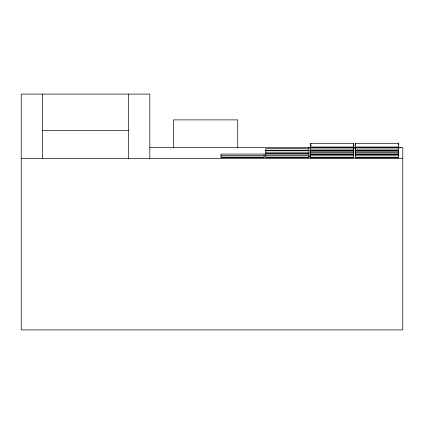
<?xml version="1.0" encoding="UTF-8"?>
<svg xmlns="http://www.w3.org/2000/svg" width="424" height="424" viewBox="0 0 424 424"><rect width="100%" height="100%" fill="white"/><g stroke="black" fill="none" stroke-linecap="round" stroke-linejoin="round"><path stroke-width="0.64" d="M42.639 130.534L128.393 130.534M310.58 143.911L311.115 143.911L310.58 143.948M353.78 143.911L353.245 143.911L353.78 143.948M355.386 143.911L355.921 143.911L355.386 143.948M398.587 143.911L398.051 143.911L398.587 143.948M310.58 145.75L311.115 145.75M353.245 145.75L353.78 145.75M310.58 145.787L311.115 145.787M353.245 145.787L353.78 145.787M310.58 147.027L353.78 147.027M355.386 147.027L398.587 147.027M310.58 147.51L353.78 147.51M355.386 147.51L398.587 147.51M310.58 147.594L311.115 147.632M353.245 147.594L353.78 147.632M149.831 147.684L402.8 147.684L402.8 329.909L21.2 329.909L21.2 94.091L149.831 94.091L149.831 158.406M353.78 147.939L355.386 147.939M310.58 149.036L353.78 149.036M355.386 149.036L398.587 149.036M265.774 150.218L308.974 150.218M310.58 150.562L353.78 150.562M355.386 150.562L398.587 150.562M265.774 150.663L308.974 150.647M310.58 150.891L353.78 150.891M355.386 150.891L398.587 150.891M310.58 150.992L353.78 150.992M355.386 150.992L398.587 150.992M265.774 152.19L308.974 152.19M310.58 152.417L353.78 152.417M355.386 152.417L398.587 152.417M265.774 153.716L308.974 153.716M310.58 153.944L353.78 153.944M355.386 153.944L398.587 153.944M265.774 154.05L308.974 154.05M310.58 154.278L353.78 154.278M355.386 154.278L398.587 154.278M310.58 154.373L353.78 154.373M355.386 154.373L398.587 154.373M220.968 155.576L264.168 155.576M265.774 155.576L308.974 155.576M310.58 155.804L353.78 155.804M355.386 155.804L398.587 155.804M308.974 156.753L310.58 156.753M220.968 157.103L264.168 157.103M265.774 157.103L308.974 157.103M310.58 157.331L353.78 157.331M355.386 157.331L398.587 157.331M21.2 158.406L402.8 158.406M400.728 147.881L400.728 147.451L308.439 147.451L308.439 147.881M400.192 147.451L400.192 147.881M398.051 147.451L398.051 147.881M355.921 147.451L355.921 147.881M353.245 147.451L353.245 147.881M311.115 147.451L311.115 147.881M308.974 147.451L308.974 147.881M237.726 147.684L237.726 119.881L173.411 119.881L173.411 147.684M128.393 94.091L128.393 158.406M42.639 94.091L42.639 158.406M353.78 143.651L310.58 143.651L310.58 157.755L353.78 157.755L353.78 143.651M398.587 143.651L355.386 143.651L355.386 157.755L398.587 157.755L398.587 143.651M308.974 148.692L265.774 148.692L265.774 157.527L308.974 157.527L308.974 148.692M264.168 154.05L220.968 154.05L220.968 157.527L264.168 157.527L264.168 154.05"/></g></svg>
